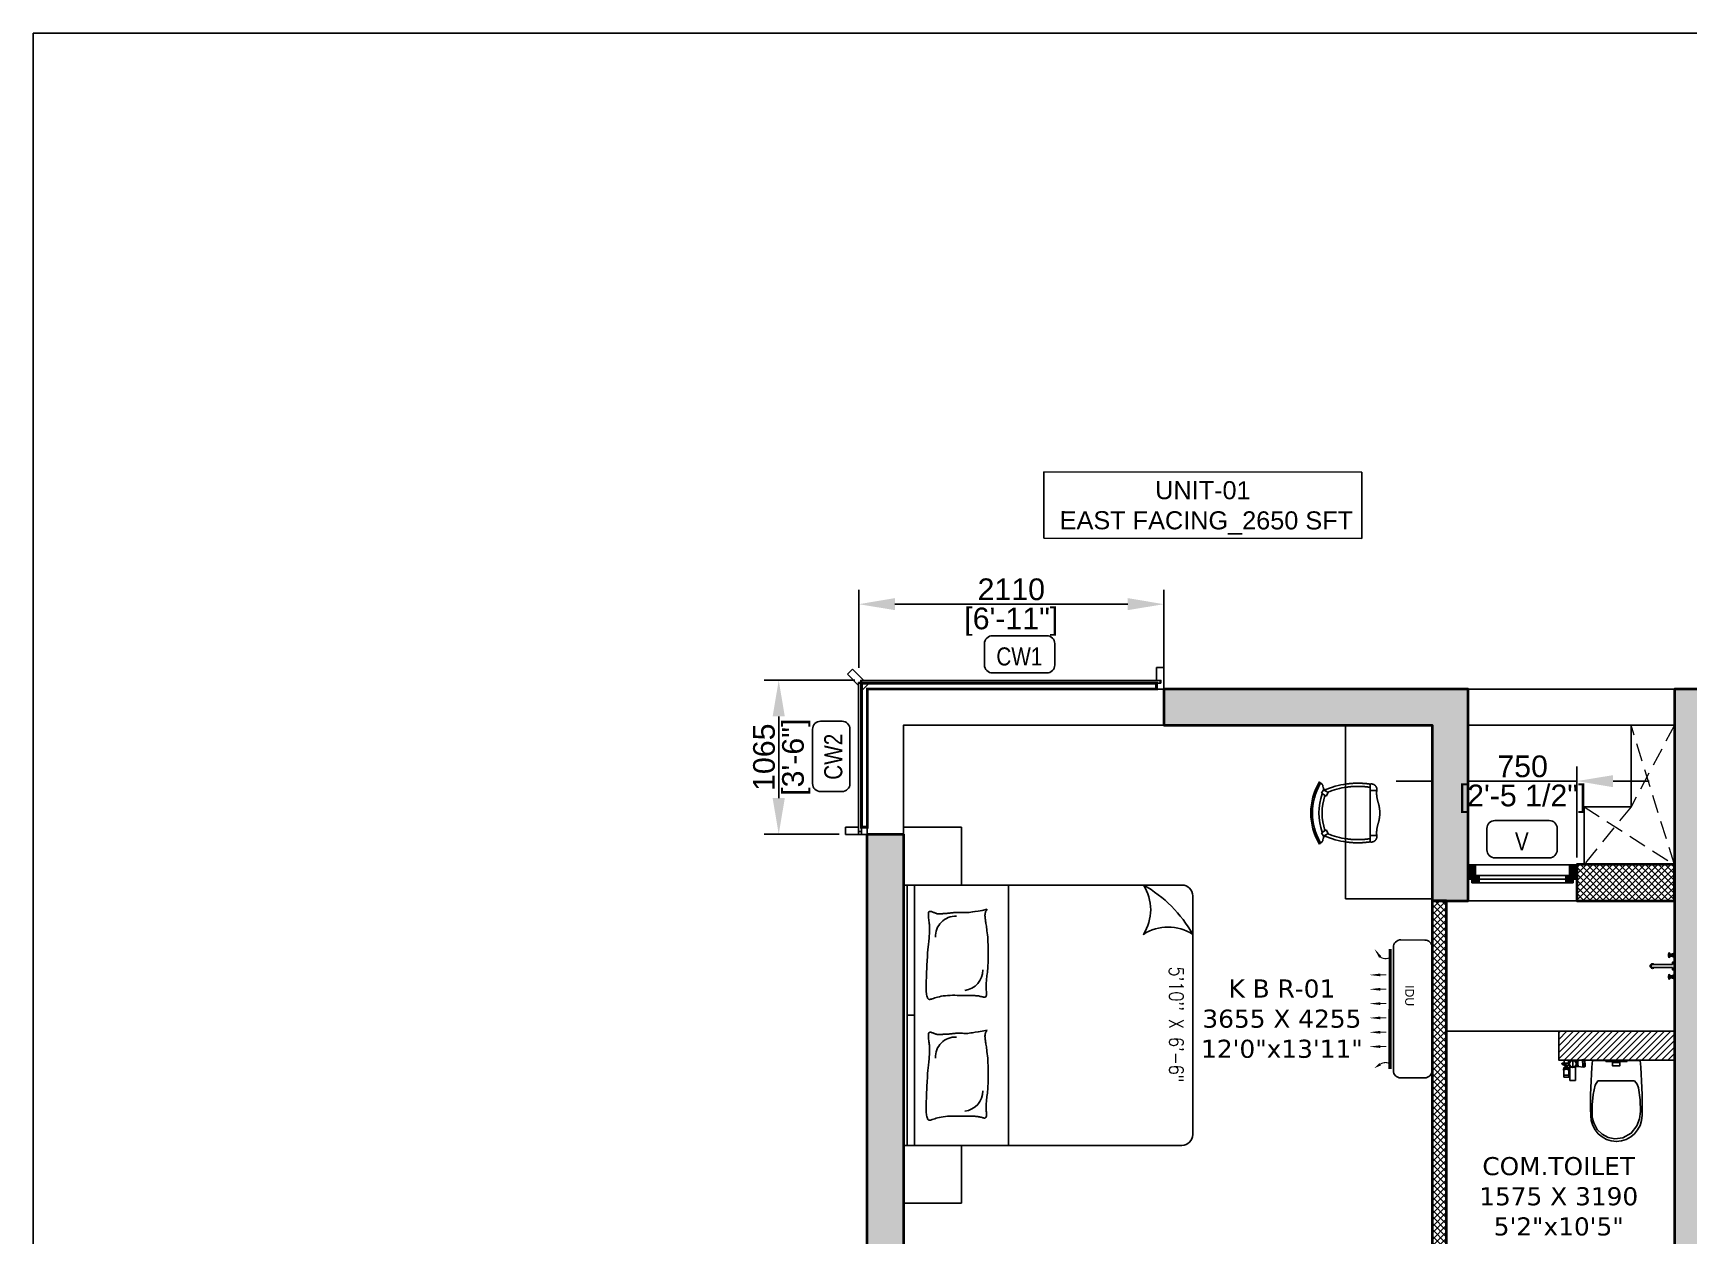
# Model space of a CAD drawing. Header units: millimetres. Extents: x 91566 to 131129, y 141753 to 207061.
# Drawn here: x 91566 to 103014, y 198746 to 207061 of the extents above; entities that cross this region are included whole.
import ezdxf
from ezdxf.enums import TextEntityAlignment as Align

# ---------------------------------------------------------------- set-up
doc = ezdxf.new("R2010")
doc.units = ezdxf.units.MM
doc.linetypes.add('( Hidden )', pattern=[0.375, 0.25, -0.125])
doc.linetypes.add('3BHK  WEST_UN-2$0$2024-08-30_TOWER-C$0$HIDDEN', pattern=[9.525, 6.35, -3.175])
for name, color, linetype in [('A-Dimensions', 4, 'Continuous'), ('A-Elevation 10', 8, 'Continuous'), ('A-Fixture', 8, 'Continuous'), ('A-Furniture', 8, 'Continuous'), ('A-Hatch', 252, 'Continuous'), ('A-Room Boundary', 44, 'Continuous'), ('A-Shaft', 8, 'Continuous'), ('A-Text Main', 44, 'Continuous'), ('A-Ventilator', 4, 'Continuous'), ('A-Window', 4, 'Continuous')]:
    doc.layers.add(name, color=color, linetype=linetype)
doc.layers.add('A-Wall', color=240, linetype='Continuous', lineweight=35)
doc.styles.add('2024-08-29_TOWER-A$0$simplex-0.8', font='simplex.shx', dxfattribs={"width": 0.8})
doc.styles.add('3.5BHK EAST_UN-1$0$grid_text', font='verdana.ttf')
doc.styles.add('3BHK  WEST_UN-2$0$2024-08-30_TOWER-C$0$simplex-0.8', font='simplex.shx', dxfattribs={"width": 0.8})
doc.styles.add('3BHK  WEST_UN-2$0$AMISH', font='arial.ttf')
doc.styles.add('ARIAL', font='ARIALN.TTF')
doc.styles.add('S', font='arial.ttf', dxfattribs={"height": 150})
doc.styles.get("Standard").update_dxf_attribs({"font": 'arial.ttf'})
doc.dimstyles.new('DIMSMALL', dxfattribs={"dimtxt": 150, "dimasz": 250, "dimexe": 100, "dimexo": 100, "dimgap": 25, "dimtad": 1, "dimdec": 0, "dimzin": 0, "dimdsep": 46, "dimtxsty": 'S', "dimcen": 0, "dimdle": 100, "dimclrd": 8, "dimclre": 8, "dimclrt": 256, "dimazin": 0, "dimtfac": 1, "dimtdec": 0, "dimtix": 1, "dimtmove": 0, "dimatfit": 3, "dimldrblk": '12_DatumFilled', "dimfxl": 1, "dimtolj": 1, "dimtzin": 0, "dimlwd": -1, "dimlwe": -1, "dimarcsym": 1})

# ---------------------------------------------------------------- blocks, each defined once
blk = doc.blocks.new('A$C2d53b07b')
at = {"layer": 'A-Ventilator', "linetype": 'Continuous'}
for points in [[(0, -150), (0, -250), (50, -250), (50, -175), (25, -175), (25, -150)], [(25, -125), (25, -175), (75, -175), (75, -125)], [(725, -175), (725, -125), (675, -125), (675, -175)], [(750, -250), (750, -150), (725, -150), (725, -175), (700, -175), (700, -250)]]:
    blk.add_hatch(color=256, dxfattribs=at).paths.add_polyline_path(points)
for p, q in [((0, 0), (750, 0)), ((0, -150), (0, 0)), ((750, -150), (750, 0)), ((0, -150), (25, -150)), ((0, -250), (0, -150)), ((0, -250), (0, -150)), ((25, -125), (75, -125)), ((25, -175), (25, -125)), ((25, -150), (25, -175)), ((25, -175), (50, -175)), ((75, -175), (25, -175)), ((50, -175), (50, -250)), ((75, -125), (675, -125)), ((75, -125), (75, -175)), ((75, -125), (675, -125)), ((75, -150), (675, -150)), ((675, -175), (75, -175)), ((675, -175), (675, -125)), ((675, -125), (725, -125)), ((725, -175), (675, -175)), ((700, -250), (700, -175)), ((700, -175), (725, -175)), ((725, -125), (725, -175)), ((725, -175), (725, -150)), ((725, -150), (750, -150)), ((750, -250), (750, -150)), ((750, -250), (750, -150)), ((0, -250), (750, -250)), ((50, -250), (0, -250)), ((700, -250), (50, -250)), ((750, -250), (700, -250))]:
    blk.add_line(p, q, dxfattribs=at)
blk = doc.blocks.new('A$C2ddc074f')
at = {"layer": 'A-Window', "linetype": 'Continuous'}
for p, q in [((2000, 1490), (2000, 1400)), ((2050, 1490), (2000, 1490)), ((2050, 1490), (2050, 1340)), ((-103, 1478), (-138, 1443)), ((-138, 1443), (-60, 1365)), ((-103, 1478), (-25, 1400)), ((-60, 1380), (-60, 1365)), ((-40, 1380), (-60, 1380)), ((-40, 1400), (-40, 1380)), ((-25, 1400), (-40, 1400)), ((-40, 1380), (-40, 1345)), ((-5, 1380), (-40, 1380)), ((-5, 1380), (3, 1372)), ((2025, 1400), (2000, 1400)), ((2025, 1380), (2000, 1380)), ((2000, 1380), (2000, 1340)), ((2025, 1400), (2025, 1380)), ((-40, 1345), (-32, 1337)), ((3, 1372), (-32, 1337)), ((0, 1340), (0, 1340)), ((0, 1340), (0, 1340)), ((0, 1340), (0, 1340)), ((0, 1340), (0, 1340)), ((2050, 1340), (2000, 1340)), ((-150, 385), (-150, 335)), ((-60, 385), (-150, 385)), ((-60, 385), (-60, 335)), ((-40, 385), (-40, 335)), ((0, 385), (-40, 385)), ((0, 385), (0, 335)), ((-40, 335), (-150, 335)), ((-150, 335), (-40, 335)), ((-60, 335), (-150, 335)), ((0, 335), (-40, 335))]:
    blk.add_line(p, q, dxfattribs=at)
at = {"layer": 'A-Window', "linetype": 'Continuous', "flags": 128}
for points in [[(-40, 1385), (-60, 1385), (-60, 355), (-40, 355)], [(2030, 1380), (2030, 1400), (-45, 1400), (-45, 1380)]]:
    blk.add_lwpolyline(points, close=True, dxfattribs=at)
at = {"layer": 'A-Window', "color": 5, "const_width": 20}
blk.add_lwpolyline([(0, 385), (-40, 385), (-40, 1380), (2000, 1380), (2000, 1340), (0, 1340), (0, 385)], dxfattribs=at)
blk = doc.blocks.new('3BHK  WEST_UN-2$0$2024-08-30_TOWER-C$0$king size bed')
at = {"layer": 'A-Furniture'}
for p, q in [((0.825, 2), (-0.825, 2)), ((-0.9, 1.925), (-0.9, 0.425)), ((0.9, 0), (0.9, 1.925)), ((-0.9, 0.725), (0.9, 0.725)), ((-0.9, 0), (-0.9, 0.425)), ((0.9, 0.075), (-0.9, 0.075)), ((0, 0.075), (0, 0.025)), ((0, 0.075), (0, 0.075))]:
    blk.add_line(p, q, dxfattribs=at)
blk.add_lwpolyline([(-0.9, 1.659, -0.292894), (-0.559, 1.659, -0.292894), (-0.559, 2, 0.136668)], format="xyb", close=True, dxfattribs=at)
for points in [[(-0.732, 0.579), (-0.726, 0.574), (-0.721, 0.571), (-0.716, 0.568), (-0.711, 0.566), (-0.706, 0.565), (-0.701, 0.564), (-0.696, 0.564), (-0.691, 0.563), (-0.687, 0.563), (-0.682, 0.564), (-0.677, 0.564), (-0.672, 0.564), (-0.666, 0.565), (-0.661, 0.566), (-0.655, 0.566), (-0.648, 0.568), (-0.641, 0.569), (-0.634, 0.57), (-0.625, 0.571), (-0.616, 0.573), (-0.606, 0.574), (-0.595, 0.576), (-0.583, 0.577), (-0.569, 0.579), (-0.555, 0.58), (-0.539, 0.582), (-0.523, 0.583), (-0.506, 0.584), (-0.488, 0.585), (-0.471, 0.585), (-0.453, 0.586), (-0.437, 0.586), (-0.42, 0.586), (-0.404, 0.586), (-0.389, 0.586), (-0.375, 0.586), (-0.36, 0.585), (-0.347, 0.584), (-0.334, 0.584), (-0.321, 0.582), (-0.308, 0.581), (-0.296, 0.58), (-0.285, 0.579), (-0.273, 0.577), (-0.263, 0.576), (-0.253, 0.575), (-0.243, 0.573), (-0.235, 0.573), (-0.227, 0.572), (-0.219, 0.571), (-0.212, 0.571), (-0.205, 0.571), (-0.199, 0.571), (-0.192, 0.571), (-0.186, 0.571), (-0.179, 0.572), (-0.172, 0.572), (-0.164, 0.573), (-0.157, 0.573), (-0.15, 0.574), (-0.144, 0.574), (-0.138, 0.573), (-0.133, 0.572), (-0.129, 0.571), (-0.127, 0.568), (-0.125, 0.565), (-0.124, 0.562), (-0.124, 0.558), (-0.125, 0.553), (-0.126, 0.548), (-0.128, 0.543), (-0.129, 0.537), (-0.13, 0.531), (-0.132, 0.525), (-0.133, 0.519), (-0.134, 0.513), (-0.134, 0.506), (-0.135, 0.5), (-0.136, 0.493), (-0.136, 0.487), (-0.136, 0.48), (-0.136, 0.473), (-0.136, 0.466), (-0.136, 0.458), (-0.136, 0.45), (-0.136, 0.44), (-0.136, 0.429), (-0.136, 0.417), (-0.137, 0.403), (-0.137, 0.388), (-0.137, 0.372), (-0.138, 0.356), (-0.138, 0.339), (-0.137, 0.322), (-0.136, 0.305), (-0.135, 0.29), (-0.133, 0.275), (-0.131, 0.261), (-0.128, 0.248), (-0.125, 0.236), (-0.122, 0.225), (-0.119, 0.216), (-0.116, 0.207), (-0.114, 0.199), (-0.112, 0.193), (-0.11, 0.187), (-0.109, 0.182), (-0.109, 0.178), (-0.11, 0.175), (-0.111, 0.172), (-0.114, 0.17), (-0.117, 0.167), (-0.122, 0.165), (-0.128, 0.163), (-0.135, 0.162), (-0.143, 0.16), (-0.151, 0.158), (-0.161, 0.157), (-0.171, 0.156), (-0.181, 0.156), (-0.193, 0.156), (-0.204, 0.156), (-0.217, 0.156), (-0.229, 0.156), (-0.243, 0.157), (-0.257, 0.158), (-0.271, 0.159), (-0.287, 0.159), (-0.302, 0.16), (-0.319, 0.161), (-0.335, 0.162), (-0.352, 0.162), (-0.368, 0.163), (-0.383, 0.164), (-0.398, 0.165), (-0.412, 0.166), (-0.425, 0.167), (-0.436, 0.167), (-0.447, 0.168), (-0.457, 0.169), (-0.467, 0.17), (-0.476, 0.171), (-0.486, 0.173), (-0.496, 0.174), (-0.506, 0.175), (-0.517, 0.176), (-0.528, 0.177), (-0.539, 0.178), (-0.55, 0.178), (-0.561, 0.179), (-0.572, 0.18), (-0.582, 0.18), (-0.592, 0.18), (-0.601, 0.18), (-0.61, 0.18), (-0.619, 0.18), (-0.627, 0.179), (-0.635, 0.178), (-0.644, 0.177), (-0.652, 0.176), (-0.661, 0.175), (-0.67, 0.174), (-0.678, 0.173), (-0.686, 0.172), (-0.694, 0.172), (-0.7, 0.172), (-0.706, 0.173), (-0.711, 0.174), (-0.714, 0.176), (-0.716, 0.179), (-0.717, 0.182), (-0.717, 0.186), (-0.717, 0.19), (-0.716, 0.194), (-0.714, 0.199), (-0.713, 0.203), (-0.711, 0.207), (-0.709, 0.212), (-0.708, 0.216), (-0.706, 0.22), (-0.705, 0.224), (-0.704, 0.228), (-0.702, 0.232), (-0.702, 0.236), (-0.701, 0.24), (-0.701, 0.245), (-0.701, 0.249), (-0.701, 0.254), (-0.701, 0.258), (-0.702, 0.263), (-0.702, 0.269), (-0.703, 0.274), (-0.703, 0.28), (-0.703, 0.287), (-0.704, 0.293), (-0.704, 0.3), (-0.705, 0.307), (-0.705, 0.313), (-0.706, 0.32), (-0.707, 0.327), (-0.707, 0.334), (-0.708, 0.341), (-0.709, 0.348), (-0.709, 0.354), (-0.71, 0.361), (-0.71, 0.368), (-0.711, 0.375), (-0.711, 0.381), (-0.711, 0.388), (-0.711, 0.395), (-0.71, 0.402), (-0.71, 0.409), (-0.709, 0.417), (-0.709, 0.424), (-0.709, 0.431), (-0.709, 0.438), (-0.709, 0.446), (-0.71, 0.454), (-0.712, 0.465), (-0.714, 0.478), (-0.717, 0.495), (-0.72, 0.517), (-0.725, 0.544), (-0.732, 0.579)], [(0.103, 0.579), (0.109, 0.574), (0.114, 0.571), (0.119, 0.568), (0.124, 0.566), (0.129, 0.565), (0.134, 0.564), (0.139, 0.564), (0.144, 0.563), (0.148, 0.563), (0.153, 0.564), (0.158, 0.564), (0.163, 0.564), (0.169, 0.565), (0.174, 0.566), (0.18, 0.566), (0.187, 0.568), (0.194, 0.569), (0.201, 0.57), (0.21, 0.571), (0.219, 0.573), (0.229, 0.574), (0.24, 0.576), (0.252, 0.577), (0.266, 0.579), (0.28, 0.58), (0.296, 0.582), (0.312, 0.583), (0.329, 0.584), (0.347, 0.585), (0.364, 0.585), (0.382, 0.586), (0.398, 0.586), (0.415, 0.586), (0.431, 0.586), (0.446, 0.586), (0.46, 0.586), (0.475, 0.585), (0.488, 0.584), (0.501, 0.584), (0.514, 0.582), (0.527, 0.581), (0.539, 0.58), (0.55, 0.579), (0.562, 0.577), (0.572, 0.576), (0.582, 0.575), (0.592, 0.573), (0.6, 0.573), (0.608, 0.572), (0.616, 0.571), (0.623, 0.571), (0.63, 0.571), (0.636, 0.571), (0.643, 0.571), (0.649, 0.571), (0.656, 0.572), (0.663, 0.572), (0.671, 0.573), (0.678, 0.573), (0.685, 0.574), (0.691, 0.574), (0.697, 0.573), (0.702, 0.572), (0.706, 0.571), (0.708, 0.568), (0.71, 0.565), (0.711, 0.562), (0.711, 0.558), (0.71, 0.553), (0.709, 0.548), (0.707, 0.543), (0.706, 0.537), (0.705, 0.531), (0.703, 0.525), (0.702, 0.519), (0.701, 0.513), (0.701, 0.506), (0.7, 0.5), (0.699, 0.493), (0.699, 0.487), (0.699, 0.48), (0.699, 0.473), (0.699, 0.466), (0.699, 0.458), (0.699, 0.45), (0.699, 0.44), (0.699, 0.429), (0.699, 0.417), (0.698, 0.403), (0.698, 0.388), (0.698, 0.372), (0.697, 0.356), (0.697, 0.339), (0.698, 0.322), (0.699, 0.305), (0.7, 0.29), (0.702, 0.275), (0.704, 0.261), (0.707, 0.248), (0.71, 0.236), (0.713, 0.225), (0.716, 0.216), (0.719, 0.207), (0.721, 0.199), (0.723, 0.193), (0.725, 0.187), (0.726, 0.182), (0.726, 0.178), (0.725, 0.175), (0.724, 0.172), (0.721, 0.17), (0.718, 0.167), (0.713, 0.165), (0.707, 0.163), (0.7, 0.162), (0.692, 0.16), (0.684, 0.158), (0.674, 0.157), (0.664, 0.156), (0.654, 0.156), (0.642, 0.156), (0.631, 0.156), (0.618, 0.156), (0.606, 0.156), (0.592, 0.157), (0.578, 0.158), (0.564, 0.159), (0.548, 0.159), (0.533, 0.16), (0.516, 0.161), (0.5, 0.162), (0.483, 0.162), (0.467, 0.163), (0.452, 0.164), (0.437, 0.165), (0.423, 0.166), (0.41, 0.167), (0.399, 0.167), (0.388, 0.168), (0.378, 0.169), (0.368, 0.17), (0.359, 0.171), (0.349, 0.173), (0.339, 0.174), (0.329, 0.175), (0.318, 0.176), (0.307, 0.177), (0.296, 0.178), (0.285, 0.178), (0.274, 0.179), (0.263, 0.18), (0.253, 0.18), (0.243, 0.18), (0.234, 0.18), (0.225, 0.18), (0.216, 0.18), (0.208, 0.179), (0.2, 0.178), (0.191, 0.177), (0.183, 0.176), (0.174, 0.175), (0.165, 0.174), (0.157, 0.173), (0.149, 0.172), (0.141, 0.172), (0.135, 0.172), (0.129, 0.173), (0.124, 0.174), (0.121, 0.176), (0.119, 0.179), (0.118, 0.182), (0.118, 0.186), (0.118, 0.19), (0.119, 0.194), (0.121, 0.199), (0.122, 0.203), (0.124, 0.207), (0.126, 0.212), (0.127, 0.216), (0.129, 0.22), (0.13, 0.224), (0.131, 0.228), (0.133, 0.232), (0.133, 0.236), (0.134, 0.24), (0.134, 0.245), (0.134, 0.249), (0.134, 0.254), (0.134, 0.258), (0.133, 0.263), (0.133, 0.269), (0.132, 0.274), (0.132, 0.28), (0.132, 0.287), (0.131, 0.293), (0.131, 0.3), (0.13, 0.307), (0.13, 0.313), (0.129, 0.32), (0.128, 0.327), (0.128, 0.334), (0.127, 0.341), (0.126, 0.348), (0.126, 0.354), (0.125, 0.361), (0.125, 0.368), (0.124, 0.375), (0.124, 0.381), (0.124, 0.388), (0.124, 0.395), (0.125, 0.402), (0.125, 0.409), (0.126, 0.417), (0.126, 0.424), (0.126, 0.431), (0.126, 0.438), (0.126, 0.446), (0.125, 0.454), (0.123, 0.465), (0.121, 0.478), (0.118, 0.495), (0.115, 0.517), (0.11, 0.544), (0.103, 0.579)], [(0.9, 0.025), (-0.9, 0.025)], [(-0.9, 0), (0.9, 0)]]:
    blk.add_lwpolyline(points, dxfattribs=at)
for centre, radius, start, end in [((-0.825, 1.925), 0.075, 90, 180), ((0.825, 1.925), 0.075, 360, 90), ((-0.312, 0.406), 0.142, 7.3413, 90.47), ((0.523, 0.406), 0.142, 7.3413, 90.47), ((-0.545, 0.36), 0.139, 177.3191, 272.6809), ((0.29, 0.36), 0.139, 177.3191, 272.6809)]:
    blk.add_arc(centre, radius, start, end, dxfattribs=at)
at = {"layer": 'A-Furniture', "ltscale": 5, "insert": (-0.336, 1.937), "char_height": 0.1, "width": 1.16315, "attachment_point": 1, "style": '3BHK  WEST_UN-2$0$2024-08-30_TOWER-C$0$simplex-0.8'}
blk.add_mtext('5\'10\'\' X 6\'-6"', dxfattribs=at)
blk = doc.blocks.new('3BHK  WEST_UN-2$0$2024-08-30_TOWER-C$0$STUDY TABLE CHAIR')
at = {"linetype": '3BHK  WEST_UN-2$0$2024-08-30_TOWER-C$0$HIDDEN', "ltscale": 0.1}
for p, q in [((-0.2, 0.411), (-0.155, 0.411)), ((-0.155, 0.411), (-0.155, 0.456)), ((-0.155, 0.411), (0.156, 0.411)), ((0.156, 0.411), (0.156, 0.456)), ((0.2, 0.411), (0.156, 0.411))]:
    blk.add_line(p, q, dxfattribs=at)
for p, q in [((-0.141, 0.12), (-0.16, 0.087)), ((-0.141, 0.12), (-0.117, 0.107)), ((0.141, 0.12), (0.117, 0.107)), ((0.141, 0.12), (0.16, 0.087)), ((-0.16, 0.087), (-0.136, 0.073)), ((-0.117, 0.107), (-0.136, 0.073)), ((0.117, 0.107), (0.136, 0.073)), ((0.16, 0.087), (0.136, 0.073)), ((0.213, 0.062), (0.214, 0.06))]:
    blk.add_line(p, q)
for centre, radius, start, end in [((-0.137, 0.631), 0.176, 263.8312, 285.6961), ((0, 0.232), 0.245, 68.7607, 111.2393), ((0.137, 0.631), 0.176, 254.3039, 276.1688), ((0.373, 0.325), 0.579, 171.4462, 187.5978), ((-0.163, 0.419), 0.0378, 78.6583, 191.3417), ((0.373, 0.325), 0.557, 171.1022, 187.9028), ((0.163, 0.419), 0.0378, 348.6583, 101.3417), ((-0.373, 0.325), 0.557, 352.0972, 8.8978), ((-0.373, 0.325), 0.579, 352.4022, 8.5538)]:
    blk.add_arc(centre, radius, start, end, dxfattribs=at)
for centre, radius, start, end in [((0.373, 0.325), 0.579, 187.5978, 203.7494), ((0.373, 0.325), 0.557, 187.9028, 202.0547), ((-0.373, 0.325), 0.557, 337.9453, 352.0972), ((-0.373, 0.325), 0.579, 336.2506, 352.4022), ((-0.206, 0.058), 0.00864, 63.5361, 166.1654), ((0, 0.415), 0.415, 238.902, 301.1196), ((0, 0.415), 0.404, 239.9747, 300.0253), ((0, 0.467), 0.411, 251.0753, 288.9247), ((0, 0.467), 0.389, 251.717, 288.283), ((0.206, 0.058), 0.00814, 29.3011, 117.8056)]:
    blk.add_arc(centre, radius, start, end)
for points, knots in [([(-0.21, 0.065), (-0.205, 0.072), (-0.196, 0.084), (-0.179, 0.084), (-0.161, 0.092), (-0.152, 0.104), (-0.144, 0.114)], [0, 0, 0, 0, 1.141957, 1.816294, 2.20041, 3.805403, 3.805403, 3.805403, 3.805403]), ([(0.21, 0.065), (0.205, 0.072), (0.196, 0.084), (0.179, 0.084), (0.161, 0.092), (0.152, 0.104), (0.145, 0.114)], [0, 0, 0, 0, 1.119264, 1.793601, 2.177718, 3.782711, 3.782711, 3.782711, 3.782711])]:
    blk.add_open_spline(points, degree=3, knots=knots)
blk = doc.blocks.new('A$C68b82993')
at = {"layer": 'A-Furniture', "ltscale": 600}
blk.add_lwpolyline([(1200, 0), (1200, 600), (0, 600), (0, 0)], close=True, dxfattribs=at)
at = {"layer": 'A-Furniture', "ltscale": 600, "xscale": -1000, "yscale": 1000, "zscale": 1000}
blk.add_blockref('3BHK  WEST_UN-2$0$2024-08-30_TOWER-C$0$STUDY TABLE CHAIR', (607, -239), dxfattribs=at)
blk = doc.blocks.new('A$Cfbc7273c')
at = {"layer": 'A-Fixture'}
for p, q in [((-13, 10), (-152, 10)), ((-42, 69), (-42, 81)), ((-42, 81), (-27, 81)), ((-27, 69), (-42, 69)), ((-24, 69), (-24, 81)), ((-22, 81), (-22, 69)), ((-20, 68), (-20, 82)), ((-18, 82), (-18, 68)), ((-16, 67), (-16, 83)), ((-13, 67), (-13, 83)), ((-13, 26), (-13, 10)), ((0, 27), (-12, 27)), ((-10, 65), (-10, 85)), ((-5, 63), (-5, 87)), ((0, 91), (0, 59)), ((0, -91), (0, 91)), ((0, -27), (0, 27)), ((-152, -10), (-13, -10)), ((-42, -69), (-42, -81)), ((-27, -69), (-42, -69)), ((-42, -81), (-27, -81)), ((-24, -69), (-24, -81)), ((-22, -81), (-22, -69)), ((-20, -68), (-20, -82)), ((-18, -82), (-18, -68)), ((-16, -67), (-16, -83)), ((-13, -10), (-13, -26)), ((-13, -67), (-13, -83)), ((-12, -27), (0, -27)), ((-10, -65), (-10, -85)), ((-5, -63), (-5, -87)), ((0, -91), (0, -59))]:
    blk.add_line(p, q, dxfattribs=at)
for centre, radius in [((-36, 86), 4.41), ((-36, 75), 3.69), ((-36, 64), 4.41), ((-36, -64), 4.41), ((-36, -75), 3.69), ((-36, -86), 4.41)]:
    blk.add_circle(centre, radius, dxfattribs=at)
for centre, radius, start, end in [((-152, 0), 16, 90, 180.0001), ((-152, 0), 16, 180.0001, 270), ((-152, 0), 10, 90, 270), ((-152, 0), 16, 38.6822, 90), ((-27, 125), 44.2, 269.7849, 308.0362), ((-27, 24), 44.7, 52.1791, 90), ((-12, 26), 0.999, 89.9998, 180.1995), ((-152, 0), 16, 270, 321.3178), ((-27, -24), 44.7, 270, 307.8209), ((-27, -125), 44.2, 51.9638, 90.2151), ((-12, -26), 1, 180, 269.8008)]:
    blk.add_arc(centre, radius, start, end, dxfattribs=at)
blk = doc.blocks.new('3BHK  WEST_UN-2$0$fgdskokjmfv')
at = {"layer": 'A-Fixture', "linetype": 'Continuous'}
for p, q in [((15769217, 1072186), (15769217, 1072187)), ((15769217, 1072187), (15769217, 1072187)), ((15769217, 1072187), (15769217, 1072187)), ((15769217, 1072187), (15769217, 1072187)), ((15769217, 1072187), (15769218, 1072187)), ((15769217, 1072185), (15769217, 1072186)), ((15769217, 1072186), (15769217, 1072186)), ((15769217, 1072186), (15769217, 1072186)), ((15769217, 1072186), (15769217, 1072186)), ((15769217, 1072186), (15769217, 1072186)), ((15769218, 1072188), (15769218, 1072189)), ((15769218, 1072189), (15769218, 1072189)), ((15769218, 1072189), (15769218, 1072189)), ((15769218, 1072189), (15769218, 1072189)), ((15769218, 1072189), (15769218, 1072189)), ((15769218, 1072189), (15769219, 1072189)), ((15769218, 1072187), (15769218, 1072188)), ((15769218, 1072188), (15769218, 1072188)), ((15769218, 1072188), (15769218, 1072188)), ((15769218, 1072188), (15769218, 1072188)), ((15769218, 1072188), (15769218, 1072188)), ((15769218, 1072188), (15769218, 1072188)), ((15769218, 1072184), (15769218, 1072185)), ((15769218, 1072185), (15769218, 1072185)), ((15769218, 1072185), (15769218, 1072185)), ((15769218, 1072185), (15769218, 1072185)), ((15769218, 1072185), (15769218, 1072185)), ((15769218, 1072185), (15769217, 1072185)), ((15769218, 1072183), (15769218, 1072184)), ((15769218, 1072184), (15769218, 1072184)), ((15769218, 1072184), (15769218, 1072184)), ((15769218, 1072184), (15769218, 1072184)), ((15769218, 1072184), (15769218, 1072184)), ((15769219, 1072183), (15769218, 1072183)), ((15769218, 1072183), (15769218, 1072183)), ((15769219, 1072189), (15769219, 1072190)), ((15769219, 1072190), (15769219, 1072190)), ((15769219, 1072190), (15769219, 1072190)), ((15769219, 1072190), (15769219, 1072190)), ((15769219, 1072190), (15769219, 1072190)), ((15769219, 1072190), (15769219, 1072190)), ((15769219, 1072190), (15769220, 1072190)), ((15769219, 1072182), (15769219, 1072183)), ((15769219, 1072183), (15769219, 1072183)), ((15769219, 1072183), (15769219, 1072183)), ((15769219, 1072183), (15769219, 1072183)), ((15769219, 1072183), (15769219, 1072183)), ((15769220, 1072182), (15769219, 1072182)), ((15769219, 1072182), (15769219, 1072182)), ((15769220, 1072190), (15769220, 1072191)), ((15769220, 1072191), (15769220, 1072191)), ((15769220, 1072191), (15769220, 1072191)), ((15769220, 1072191), (15769220, 1072191)), ((15769220, 1072191), (15769220, 1072191)), ((15769220, 1072191), (15769221, 1072191)), ((15769221, 1072182), (15769220, 1072182)), ((15769220, 1072182), (15769220, 1072182)), ((15769220, 1072182), (15769220, 1072182)), ((15769220, 1072182), (15769220, 1072182)), ((15769220, 1072182), (15769220, 1072182)), ((15769220, 1072182), (15769220, 1072182)), ((15769221, 1072191), (15769221, 1072191)), ((15769221, 1072191), (15769221, 1072191)), ((15769221, 1072191), (15769221, 1072191)), ((15769221, 1072191), (15769221, 1072191)), ((15769221, 1072191), (15769222, 1072191)), ((15769221, 1072181), (15769221, 1072182)), ((15769221, 1072182), (15769221, 1072182)), ((15769221, 1072182), (15769221, 1072182)), ((15769222, 1072181), (15769221, 1072181)), ((15769221, 1072181), (15769221, 1072181)), ((15769222, 1072191), (15769222, 1072191)), ((15769222, 1072191), (15769222, 1072191)), ((15769222, 1072191), (15769222, 1072191)), ((15769222, 1072191), (15769222, 1072191)), ((15769222, 1072191), (15769222, 1072191)), ((15769223, 1072191), (15769222, 1072191)), ((15769222, 1072191), (15769222, 1072191)), ((15769222, 1072191), (15769222, 1072191)), ((15769222, 1072191), (15769222, 1072191)), ((15769222, 1072191), (15769223, 1072191)), ((15769222, 1072181), (15769222, 1072181)), ((15769222, 1072181), (15769222, 1072181)), ((15769222, 1072181), (15769222, 1072181)), ((15769222, 1072181), (15769222, 1072181)), ((15769223, 1072181), (15769222, 1072181)), ((15769222, 1072181), (15769222, 1072181)), ((15769222, 1072181), (15769222, 1072181)), ((15769222, 1072181), (15769222, 1072181)), ((15769222, 1072181), (15769223, 1072181)), ((15769232, 1072191), (15769223, 1072191)), ((15769223, 1072191), (15769223, 1072191)), ((15769223, 1072191), (15769223, 1072191)), ((15769223, 1072191), (15769223, 1072191)), ((15769223, 1072191), (15769223, 1072191)), ((15769223, 1072191), (15769223, 1072191)), ((15769223, 1072191), (15769224, 1072191)), ((15769223, 1072181), (15769229, 1072181)), ((15769224, 1072181), (15769223, 1072181)), ((15769223, 1072181), (15769223, 1072181)), ((15769223, 1072181), (15769223, 1072181)), ((15769223, 1072181), (15769223, 1072181)), ((15769223, 1072181), (15769223, 1072181)), ((15769223, 1072181), (15769223, 1072181)), ((15769224, 1072191), (15769224, 1072191)), ((15769224, 1072191), (15769225, 1072191)), ((15769225, 1072181), (15769224, 1072181)), ((15769224, 1072181), (15769224, 1072181)), ((15769224, 1072181), (15769224, 1072181)), ((15769229, 1072190), (15769229, 1072176)), ((15769229, 1072190), (15769233, 1072190)), ((15769233, 1072176), (15769229, 1072176)), ((15769232, 1072212), (15769232, 1072190)), ((15769309, 1072212), (15769232, 1072212)), ((15769233, 1072190), (15769240, 1072190)), ((15769233, 1072183), (15769233, 1072190)), ((15769233, 1072176), (15769233, 1072183)), ((15769240, 1072176), (15769233, 1072176)), ((15769240, 1072190), (15769244, 1072190)), ((15769240, 1072176), (15769240, 1072167)), ((15769244, 1072176), (15769240, 1072176)), ((15769242, 1072176), (15769242, 1072162)), ((15769244, 1072190), (15769247, 1072190)), ((15769244, 1072190), (15769244, 1072183)), ((15769244, 1072183), (15769244, 1072176)), ((15769247, 1072176), (15769244, 1072176)), ((15769247, 1072190), (15769265, 1072190)), ((15769264, 1072176), (15769247, 1072176)), ((15769252, 1072162), (15769252, 1072176)), ((15769254, 1072167), (15769254, 1072176)), ((15769262, 1072190), (15769262, 1072212)), ((15769262, 1072191), (15769262, 1072191)), ((15769262, 1072191), (15769264, 1072191)), ((15769264, 1072191), (15769265, 1072191)), ((15769264, 1072183), (15769265, 1072190)), ((15769264, 1072176), (15769264, 1072183)), ((15769265, 1072191), (15769267, 1072191)), ((15769266, 1072181), (15769265, 1072181)), ((15769267, 1072181), (15769266, 1072181)), ((15769274, 1072212), (15769274, 1072210)), ((15769274, 1072210), (15769274, 1072208)), ((15769274, 1072208), (15769274, 1072207)), ((15769274, 1072207), (15769274, 1072205)), ((15769292, 1072163), (15769292, 1072209)), ((15769309, 1072211), (15769309, 1072212)), ((15769309, 1072210), (15769309, 1072211)), ((15769309, 1072208), (15769309, 1072210)), ((15769309, 1072206), (15769309, 1072208)), ((15769309, 1072206), (15769309, 1072206)), ((15769328, 1072207), (15769310, 1072206)), ((15769363, 1072215), (15769328, 1072207)), ((15769363, 1072215), (15769374, 1072212)), ((15769429, 1072209), (15769522, 1072209)), ((15769667, 1072212), (15769522, 1072212)), ((15769522, 1072212), (15769522, 1072204)), ((15769664, 1072201), (15769525, 1072201)), ((15769618, 1072201), (15769566, 1072201)), ((15769566, 1072201), (15769566, 1072198)), ((15769618, 1072195), (15769566, 1072195)), ((15769566, 1072195), (15769566, 1072174)), ((15769567, 1072196), (15769617, 1072196)), ((15769567, 1072173), (15769617, 1072173)), ((15769618, 1072198), (15769618, 1072201)), ((15769618, 1072174), (15769618, 1072195)), ((15769667, 1072212), (15769667, 1072204)), ((15769667, 1072209), (15769759, 1072209)), ((15769229, 1072152), (15769229, 1072141)), ((15769230, 1072148), (15769265, 1072148)), ((15769230, 1072148), (15769230, 1072108)), ((15769230, 1072108), (15769265, 1072108)), ((15769230, 1072107), (15769230, 1072108)), ((15769265, 1072108), (15769230, 1072108)), ((15769265, 1072107), (15769230, 1072107)), ((15769230, 1072107), (15769230, 1072093)), ((15769230, 1072093), (15769265, 1072093)), ((15769235, 1072152), (15769235, 1072143)), ((15769240, 1072155), (15769240, 1072152)), ((15769254, 1072152), (15769254, 1072155)), ((15769259, 1072143), (15769259, 1072152)), ((15769265, 1072141), (15769265, 1072152)), ((15769265, 1072108), (15769265, 1072148)), ((15769265, 1072107), (15769265, 1072108)), ((15769265, 1072093), (15769265, 1072107)), ((15769273, 1072168), (15769273, 1072070)), ((15769273, 1072070), (15769311, 1072070)), ((15769311, 1072070), (15769311, 1072168)), ((15769311, 1072168), (15769329, 1072168)), ((15769329, 1072168), (15769364, 1072162)), ((15769364, 1072162), (15769376, 1072166)), ((15769466, 1072068), (15769718, 1072068))]:
    blk.add_line(p, q, dxfattribs=at)
at = {"layer": 'A-Fixture', "linetype": 'Continuous', "flags": 128}
blk.add_lwpolyline([(15769718, 1072068), (15769738, 1072046), (15769746, 1072019), (15769758, 1071936), (15769760, 1071856), (15769754, 1071805), (15769736, 1071758), (15769696, 1071706), (15769638, 1071674), (15769584, 1071667), (15769536, 1071677), (15769495, 1071699), (15769462, 1071732), (15769438, 1071778), (15769427, 1071815), (15769426, 1071851), (15769427, 1071902), (15769433, 1071974), (15769447, 1072039), (15769466, 1072068)], dxfattribs=at)
at = {"layer": 'A-Fixture', "linetype": 'Continuous'}
for centre, radius, start, end in [((15769292, 1072186), 26.2, 100.2496, 180), ((15769292, 1072186), 26.2, 180, 0), ((15769292, 1072186), 23, 0, 180), ((15769292, 1072186), 23, 180, 0), ((15769292, 1072186), 26.2, 0, 132.8693), ((15772560, 1071910), 3145, 174.5369, 181.4631), ((15769525, 1072204), 3, 180, 270), ((15769567, 1072198), 1.5, 180, 270), ((15769567, 1072174), 1.46, 180, 270), ((15769617, 1072198), 1.5, 270, 0), ((15769617, 1072174), 1.46, 270, 0), ((15769664, 1072204), 3, 270, 0), ((15766627, 1071910), 3145, 358.5369, 5.4631), ((15769292, 1072189), 28.9, 228.7983, 242.5322), ((15769292, 1072189), 28.9, 297.4678, 311.2017), ((15769596, 1071829), 180, 180, 269.3484), ((15769591, 1071829), 180, 270.6516, 0)]:
    blk.add_arc(centre, radius, start, end, dxfattribs=at)
for centre, major_axis, ratio, start_param, end_param in [((15769310, 1072187), (-0.6, 19.4), 0.087894, 6.275362, 6.466185), ((15769329, 1072188), (-0.6, 19.4), 0.087894, 6.275362, 9.416955), ((15769363, 1072189), (-0.8, 26.2), 0.087894, 0.017046, 3.133769), ((15769375, 1072189), (-0.7, 23), 0.087894, 0.026053, 3.133769), ((15769375, 1072189), (-0.7, 23), 0.087894, 3.165124, 6.230506), ((15769247, 1072152), (17.8, 0), 0.939693, 1.86017, 3.254011), ((15769247, 1072141), (17.8, 0), 0.939693, 2.995055, 3.28771), ((15769247, 1072141), (17.8, 0), 0.939693, 0.452611, 2.688981), ((15769247, 1072141), (13.4, 0), 0.939693, 1.839841, 2.521963), ((15769247, 1072143), (11.9, 0), 0.939693, 1.570796, 2.584055), ((15769247, 1072143), (11.9, 0), 0.939693, 1.570796, 2.584055), ((15769247, 1072141), (11.9, 0), 0.939693, 1.570796, 2.410164), ((15769247, 1072141), (13.4, 0), 0.939693, 1.634555, 1.767445), ((15769247, 1072143), (11.9, 0), 0.939693, 0.557537, 1.570796), ((15769247, 1072143), (11.9, 0), 0.939693, 0.557537, 1.570796), ((15769247, 1072141), (11.9, 0), 0.939693, 0.731428, 1.570796), ((15769247, 1072141), (13.4, 0), 0.939693, 1.374148, 1.507037), ((15769247, 1072141), (13.4, 0), 0.939693, 0.61963, 1.312246), ((15769247, 1072152), (17.8, 0), 0.939693, 6.170767, 7.561634), ((15769247, 1072141), (17.8, 0), 0.939693, 6.137068, 6.429723), ((15769310, 1072187), (-0.6, 19.4), 0.087894, 2.98627, 3.106469)]:
    blk.add_ellipse(centre, major_axis=major_axis, ratio=ratio, start_param=start_param, end_param=end_param, dxfattribs=at)
blk = doc.blocks.new('3BHK  WEST_UN-2$0$WALL MOUNTED SPLIT AC')
for p, q in [((18064.01, -8112.84, 0), (18064, -8079.99, 0)), ((18064.41, -8112.84, 0), (18064.41, -8079.99, 0)), ((18065.12, -8113.34), (18065.11, -8079.5)), ((18067.15, -8077.46), (18073.71, -8077.46)), ((18075.75, -8079.5), (18075.75, -8113.29)), ((18073.72, -8115.33), (18067.16, -8115.38))]:
    blk.add_line(p, q)
at = {"elevation": 0}
for points in [[(18059.86, -8080.11, 0, 0.75, 0), (18061.51, -8081.22, 0.75, 0.75, 0)], [(18058.43, -8086.05, 0, 0.75, 0), (18061.52, -8086.05, 0.75, 0.75, 0)], [(18058.44, -8089.99, 0, 0.75, 0), (18061.52, -8089.99, 0.75, 0.75, 0)], [(18058.44, -8093.93, 0, 0.75, 0), (18061.52, -8093.93, 0.75, 0.75, 0)], [(18058.44, -8097.86, 0, 0.75, 0), (18061.52, -8097.86, 0.75, 0.75, 0)], [(18058.44, -8101.8, 0, 0.75, 0), (18061.52, -8101.8, 0.75, 0.75, 0)], [(18058.44, -8105.74, 0, 0.75, 0), (18061.52, -8105.74, 0.75, 0.75, 0)], [(18059.87, -8112.95, 0, 0.75, 0), (18061.51, -8110.65, 0.75, 0.75, 0)]]:
    blk.add_lwpolyline(points, format="xyseb", dxfattribs=at)
at = {"const_width": 0.3, "elevation": 0}
for points in [[(18061.51, -8081.22, 0.246742), (18063.87, -8081.49, -4.761831)], [(18061.51, -8110.65, -0.246742), (18063.87, -8110.38, 4.761831)]]:
    blk.add_lwpolyline(points, format="xyb", dxfattribs=at)
for points in [[(18061.52, -8086.05), (18063.17, -8086.05)], [(18061.52, -8089.99), (18063.17, -8089.99)], [(18061.52, -8093.93), (18063.17, -8093.93)], [(18061.52, -8097.86), (18063.17, -8097.86)], [(18061.52, -8101.8), (18063.17, -8101.8)], [(18061.52, -8105.74), (18063.17, -8105.74)]]:
    blk.add_lwpolyline(points, dxfattribs=at)
for centre, start, end in [((18067.15, -8079.5), 90.0082, 180.0082), ((18073.71, -8079.5), 0.0078, 90.0078), ((18067.16, -8113.34), 180.0082, 270.0082), ((18073.71, -8113.29), 270.0078, 0.0078)]:
    blk.add_arc(centre, 2.04, start, end)
at = {"layer": 'A-Elevation 10', "style": '3BHK  WEST_UN-2$0$AMISH'}
blk.add_attdef('IDU', text='', height=2.4, rotation=90.0082, dxfattribs=at).set_placement((17772.56, -7418.94, 0), align=Align.MIDDLE_CENTER)
blk = doc.blocks.new('2024-08-29_TOWER-A$0$WNTG')
at = {"layer": 'A-Text Main'}
blk.add_lwpolyline([(-188, 246), (188, 246, -0.414214), (243, 191), (243, 43, -0.414214), (188, -12), (-188, -12, -0.414214), (-243, 43), (-243, 191, -0.414214)], format="xyb", close=True, dxfattribs=at)
at = {"layer": 'A-Text Main', "style": '2024-08-29_TOWER-A$0$simplex-0.8', "width": 0.8}
blk.add_attdef('WNTG', text='', height=150, dxfattribs=at).set_placement((-2, 43), align=Align.CENTER)
blk = doc.blocks.new('Unit-1')
at = {"layer": 'A-Hatch', "linetype": 'Continuous'}
h = blk.add_hatch(color=256, dxfattribs=at)
h.dxf.hatch_style = 1
h.paths.add_polyline_path([(-7145, 15336), (-6895, 15336), (-6895, 16800), (-9000, 16800), (-9000, 16550), (-7145, 16550)])
h.paths.add_polyline_path([(-10800, 15796), (-10800, 12295), (-8145, 12295), (-8145, 12046), (-10800, 12046), (-10800, 10820), (-11050, 10820), (-11050, 15796)])
h.paths.add_polyline_path([(-5470, 12046), (-5270, 12046), (-5270, 16550), (-4400, 16550), (-4400, 16800), (-5470, 16800)])
h.paths.add_polyline_path([(-250, 16550), (-1050, 16550), (-1050, 16800), (0, 16800), (0, 16550), (0, 13495), (-250, 13495)])
h.paths.add_polyline_path([(-4110, 12295), (-4110, 12046), (-250, 12046), (-250, 11295), (0, 11295), (0, 12295)])
h.paths.add_polyline_path([(-3910, 8083), (-3910, 6370), (-1440, 6370), (-1440, 6420), (-1240, 6420), (-1240, 6370), (0, 6370), (0, 0), (-250, 0), (-250, 6170), (-4110, 6170), (-4110, 11046), (-3910, 11046)])
h.paths.add_polyline_path([(-250, 10395), (0, 10395), (0, 8985), (-250, 8985)])
h.paths.add_polyline_path([(-3740, 4410), (-6535, 4410), (-6535, 4210), (-3940, 4210), (-3940, 250), (-4840, 250), (-4840, 0), (-3240, 0), (-3240, 250), (-3740, 250)])
h.paths.add_polyline_path([(-7535, 4210), (-8145, 4210), (-10800, 4210), (-10800, 3620), (-11050, 3620), (-11050, 4460), (-8145, 4460), (-8145, 4410), (-8150, 4410), (-7535, 4410)])
h.paths.add_polyline_path([(-10800, 1820), (-10800, 250), (-6535, 250), (-6535, 2135), (-6335, 2135), (-6335, 250), (-5590, 250), (-5590, 0), (-10800, 0), (-11050, 0), (-11050, 250), (-11050, 1820)])
h = blk.add_hatch(dxfattribs=at)
h.set_pattern_fill('ANSI37', color=256, scale=10)
h.paths.add_polyline_path([(-5470, 15586), (-6145, 15586), (-6145, 15336), (-5470, 15336)])
h.paths.add_polyline_path([(-7145, 15336), (-7145, 12046), (-7045, 12046), (-7045, 15336)])
h.paths.add_polyline_path([(-2160, 7960), (-2160, 8060), (0, 8060), (0, 7960)])
h.paths.add_polyline_path([(-3910, 8060), (-3010, 8060), (-3010, 7960), (-3910, 7960)])
h.paths.add_polyline_path([(-1440, 7960), (-1240, 7960), (-1240, 7170), (-1440, 7170)])
h.paths.add_polyline_path([(-2240, 1780), (-1490, 1780), (-1490, 1980), (-2240, 1980)])
h.paths.add_polyline_path([(-490, 1980), (-250, 1980), (-250, 1780), (-490, 1780)])
h.paths.add_polyline_path([(-3740, 1980), (-3240, 1980), (-3240, 1780), (-3740, 1780)])
h.paths.add_polyline_path([(-4840, 2135), (-3940, 2135), (-3940, 2035), (-4840, 2035)])
h.paths.add_polyline_path([(-6335, 2135), (-5690, 2135), (-5690, 2035), (-6335, 2035)])
h.paths.add_polyline_path([(-8345, 4870), (-8145, 4870), (-8145, 4460), (-8345, 4460)])
h.paths.add_polyline_path([(-8345, 8470), (-8145, 8470), (-8145, 7870), (-8345, 7870)])
h.paths.add_polyline_path([(-9100, 8470), (-9000, 8470), (-9000, 8070), (-9100, 8070)])
at = {"layer": 'A-Hatch'}
h = blk.add_hatch(dxfattribs=at)
h.set_pattern_fill('ANSI31', color=256, scale=10)
h.set_pattern_definition([(45, (34655.15, -183144.792), (-22.4506403, 22.4506403), [])])
h.paths.add_polyline_path([(-6270, 14435), (-5470, 14435), (-5470, 14235), (-6270, 14235)])
at = {"layer": 'A-Elevation 10', "linetype": 'Continuous'}
for points in [[(-6895, 16550), (-5470, 16550), (-5470, 16800), (-6895, 16800)], [(-6095, 15586), (-6095, 15985), (-5770, 15985), (-5770, 16550), (-5470, 16550), (-5470, 15586)]]:
    blk.add_lwpolyline(points, close=True, dxfattribs=at)
at = {"layer": 'A-Fixture'}
blk.add_lwpolyline([(-6270, 14435), (-7045, 14435)], dxfattribs=at)
blk.add_lwpolyline([(-6270, 14435), (-5470, 14435), (-5470, 14235), (-6270, 14235)], close=True, dxfattribs=at)
at = {"layer": 'A-Furniture'}
for points in [[(-10400, 15845), (-10800, 15845), (-10800, 15445), (-10400, 15445)], [(-10400, 13245), (-10800, 13245), (-10800, 13645), (-10400, 13645)]]:
    blk.add_lwpolyline(points, close=True, dxfattribs=at)
at = {"layer": 'A-Room Boundary', "linetype": 'Continuous'}
for points in [[(-10800, 12295), (-7145, 12295), (-7145, 16550), (-10800, 16550)], [(-7045, 15336), (-5470, 15336), (-5470, 12146), (-7045, 12146)]]:
    blk.add_lwpolyline(points, close=True, dxfattribs=at)
at = {"layer": 'A-Shaft', "linetype": '( Hidden )', "lineweight": 0, "ltscale": 500}
for points in [[(-6095, 15985), (-5470, 15586), (-5770, 16550)], [(-5470, 16550), (-5770, 15985), (-6095, 15586)]]:
    blk.add_lwpolyline(points, dxfattribs=at)
at = {"layer": 'A-Wall'}
for points in [[(-7145, 15336), (-6895, 15336), (-6895, 16800), (-9000, 16800), (-9000, 16550), (-7145, 16550)], [(-5470, 12046), (-5270, 12046), (-5270, 16550), (-4400, 16550), (-4400, 16800), (-5470, 16800)], [(-10800, 15796), (-10800, 12295), (-8145, 12295), (-8145, 12046), (-10800, 12046), (-10800, 10820), (-11050, 10820), (-11050, 15796)], [(-5470, 15586), (-6145, 15586), (-6145, 15336), (-5470, 15336)], [(-7145, 15336), (-7145, 12046), (-7045, 12046), (-7045, 15336)]]:
    blk.add_lwpolyline(points, close=True, dxfattribs=at)
at = {"layer": 'A-Elevation 10'}
ref = blk.add_blockref('3BHK  WEST_UN-2$0$WALL MOUNTED SPLIT AC', (-462152, -189216), dxfattribs=dict(at, xscale=-25.17221723757713, yscale=25.17221723757713, zscale=25.17221723757713, rotation=180))
ref.add_attrib('IDU', 'IDU', dxfattribs={"layer": 'A-Furniture', "height": 60.4, "rotation": 269.9918, "style": '3BHK  WEST_UN-2$0$AMISH'}).set_placement((-7301, 14680, 0), align=Align.MIDDLE_CENTER)
at = {"layer": 'A-Fixture', "linetype": 'Continuous'}
blk.add_blockref('A$Cfbc7273c', (-5470, 14885), dxfattribs=at)
at = {"layer": 'A-Fixture', "ltscale": 600}
blk.add_blockref('3BHK  WEST_UN-2$0$fgdskokjmfv', (-15775465, -1057977), dxfattribs=at)
at = {"layer": 'A-Furniture', "linetype": 'Continuous', "rotation": 270}
blk.add_blockref('A$C68b82993', (-7745, 16550), dxfattribs=at)
at = {"layer": 'A-Furniture', "ltscale": 600, "xscale": 1000, "yscale": 1000, "zscale": 1000, "rotation": 270}
blk.add_blockref('3BHK  WEST_UN-2$0$2024-08-30_TOWER-C$0$king size bed', (-10800, 14545), dxfattribs=at)
at = {"layer": 'A-Ventilator', "rotation": 180}
blk.add_blockref('A$C2d53b07b', (-6145, 15335), dxfattribs=at)
at = {"layer": 'A-Window'}
ref = blk.add_blockref('2024-08-29_TOWER-A$0$WNTG', (-9997, 17157), dxfattribs=dict(at, xscale=-1, rotation=180))
ref.add_attrib('WNTG', 'CW1', dxfattribs={"layer": 'A-Text Main', "height": 125, "style": 'ARIAL'}).set_placement((-9999, 16963), align=Align.CENTER)
blk.add_blockref('A$C2ddc074f', (-11050, 15460), dxfattribs=at)
ref = blk.add_blockref('2024-08-29_TOWER-A$0$WNTG', (-11416, 16334), dxfattribs=dict(at, xscale=-1, rotation=270))
ref.add_attrib('WNTG', 'CW2', dxfattribs={"layer": 'A-Text Main', "height": 125, "rotation": 90, "style": 'ARIAL'}).set_placement((-11223, 16332), align=Align.CENTER)
ref = blk.add_blockref('2024-08-29_TOWER-A$0$WNTG', (-6523, 15879), dxfattribs=dict(at, xscale=-1, rotation=180))
ref.add_attrib('WNTG', 'V', dxfattribs={"layer": 'A-Text Main', "height": 125, "style": 'ARIAL'}).set_placement((-6525, 15685), align=Align.CENTER)
at = {"layer": 'A-Text Main', "linetype": 'Continuous', "char_height": 125, "attachment_point": 5, "style": '3.5BHK EAST_UN-1$0$grid_text'}
for s, insert, width in [('K B R-01\\P3655 X 4255\\P12\'0"x13\'11"', (-8184, 14520), 1192.49), ('COM.TOILET\\P1575 X 3190\\P5\'2"x10\'5"', (-6270, 13292), 1103)]:
    blk.add_mtext(s, dxfattribs=dict(at, insert=insert, width=width))
blk = doc.blocks.new('*D62')
at = {"layer": 'A-Dimensions', "color": 8, "transparency": 16777216}
for p, q in [((97247, 202587), (96621, 202587)), ((96721, 201772), (96721, 202337)), ((97139, 201522), (96621, 201522))]:
    blk.add_line(p, q, dxfattribs=at)
for points in [[(96679, 202337), (96763, 202337), (96721, 202587)], [(96679, 201772), (96763, 201772), (96721, 201522)]]:
    blk.add_solid(points, dxfattribs=at)
at = {"layer": 'Defpoints', "color": 0, "transparency": 16777216}
for p in [(96721, 202587), (97347, 202587), (97239, 201522)]:
    blk.add_point(p, dxfattribs=at)
at = {"layer": 'A-Dimensions', "lineweight": 30, "transparency": 16777216, "char_height": 150, "attachment_point": 5, "rotation": 90, "style": 'S'}
for s, insert in [('\\A1;1065', (96620, 202055)), ('\\A1;[3\'-6"]', (96842, 202055))]:
    blk.add_mtext(s, dxfattribs=dict(at, insert=insert))
blk = doc.blocks.new('12_DatumFilled')
at = {"color": 8, "linetype": 'ByBlock'}
blk.add_solid([(0, 0.577), (-1, 0), (0, -0.577)], dxfattribs=at)
blk = doc.blocks.new('*D63')
at = {"layer": 'A-Dimensions', "color": 8, "transparency": 16777216}
for p, q in [((97274, 202672), (97274, 203213)), ((99384, 202667), (99384, 203213)), ((97524, 203113), (99134, 203113))]:
    blk.add_line(p, q, dxfattribs=at)
for points in [[(97524, 203155), (97524, 203072), (97274, 203113)], [(99134, 203155), (99134, 203072), (99384, 203113)]]:
    blk.add_solid(points, dxfattribs=at)
at = {"layer": 'Defpoints', "color": 0, "transparency": 16777216}
for p in [(99384, 203113), (97274, 202572), (99384, 202567)]:
    blk.add_point(p, dxfattribs=at)
at = {"layer": 'A-Dimensions', "lineweight": 30, "transparency": 16777216, "char_height": 150, "attachment_point": 5, "style": 'S'}
for s, insert in [('\\A1;2110', (98329, 203215)), ('\\A1;[6\'-11"]', (98329, 202992))]:
    blk.add_mtext(s, dxfattribs=dict(at, insert=insert))
blk = doc.blocks.new('*D64')
at = {"layer": 'A-Dimensions', "color": 8, "transparency": 16777216}
for p, q in [((101489, 201411), (101489, 201990)), ((102239, 201361), (102239, 201990)), ((101239, 201890), (100989, 201890)), ((101489, 201890), (102239, 201890)), ((102489, 201890), (102739, 201890))]:
    blk.add_line(p, q, dxfattribs=at)
for points in [[(101239, 201931), (101239, 201848), (101489, 201890)], [(102489, 201931), (102489, 201848), (102239, 201890)]]:
    blk.add_solid(points, dxfattribs=at)
at = {"layer": 'Defpoints', "color": 0, "transparency": 16777216}
for p in [(102239, 201890), (101489, 201311), (102239, 201261)]:
    blk.add_point(p, dxfattribs=at)
at = {"layer": 'A-Dimensions', "lineweight": 30, "transparency": 16777216, "char_height": 150, "attachment_point": 5, "style": 'S'}
for s, insert in [('\\A1;750', (101864, 201991)), ('\\A1;[2\'-5 1/2"]', (101864, 201768))]:
    blk.add_mtext(s, dxfattribs=dict(at, insert=insert))

msp = doc.modelspace()

# ---------------------------------------------------------------- texts
at = {"layer": 'A-Text Main', "insert": (99653.5, 203779), "char_height": 125, "attachment_point": 5, "rotation": 359.94971, "bg_fill": 19, "box_fill_scale": 1.5, "bg_fill_color": 256, "bg_fill_transparency": 0}
msp.add_mtext_dynamic_manual_height_columns('UNIT-01  \\P EAST FACING_2650 SFT', width=2074.494, gutter_width=2098, heights=[-370.7], dxfattribs=at)

# ---------------------------------------------------------------- dimensions: what is measured, and where the dimension line sits
at = {"layer": 'A-Dimensions', "lineweight": 30}
for base, p1, p2, picture, middle in [((99383.8, 203113.4), (97273.6, 202572.1), (99383.8, 202567.1), '*D63', (98328.7, 203113.4)), ((102238.6, 201889.8), (101488.6, 201311.4), (102238.6, 201261.4), '*D64', (101863.6, 201889.8))]:
    dim = msp.add_linear_dim(base=base, p1=p1, p2=p2, dimstyle='DIMSMALL', override={"dimpost": '\\X'}, dxfattribs=at)
    dim.commit()
    dim.dimension.update_dxf_attribs({"geometry": picture, "text_midpoint": middle})
dim = msp.add_linear_dim(base=(96721.1, 202587.4), p1=(97238.6, 201522.4), p2=(97346.8, 202587.4), angle=90, dimstyle='DIMSMALL', override={"dimpost": '\\X'}, dxfattribs=at)
dim.commit()
dim.dimension.update_dxf_attribs({"geometry": '*D62', "text_midpoint": (96721.1, 202054.9)})

# ---------------------------------------------------------------- next in the draw order: block references
at = {"linetype": 'Continuous'}
msp.add_blockref('Unit-1', (108383.6, 185726.4), dxfattribs=at)

# ---------------------------------------------------------------- next in the draw order: linework, layer by layer
msp.add_lwpolyline([(91566.1, 207061.4), (131129.2, 207061.4), (131129.2, 141753.3), (91566.1, 141753.3)], close=True, dxfattribs=at)

doc.saveas('drawing.dxf')
